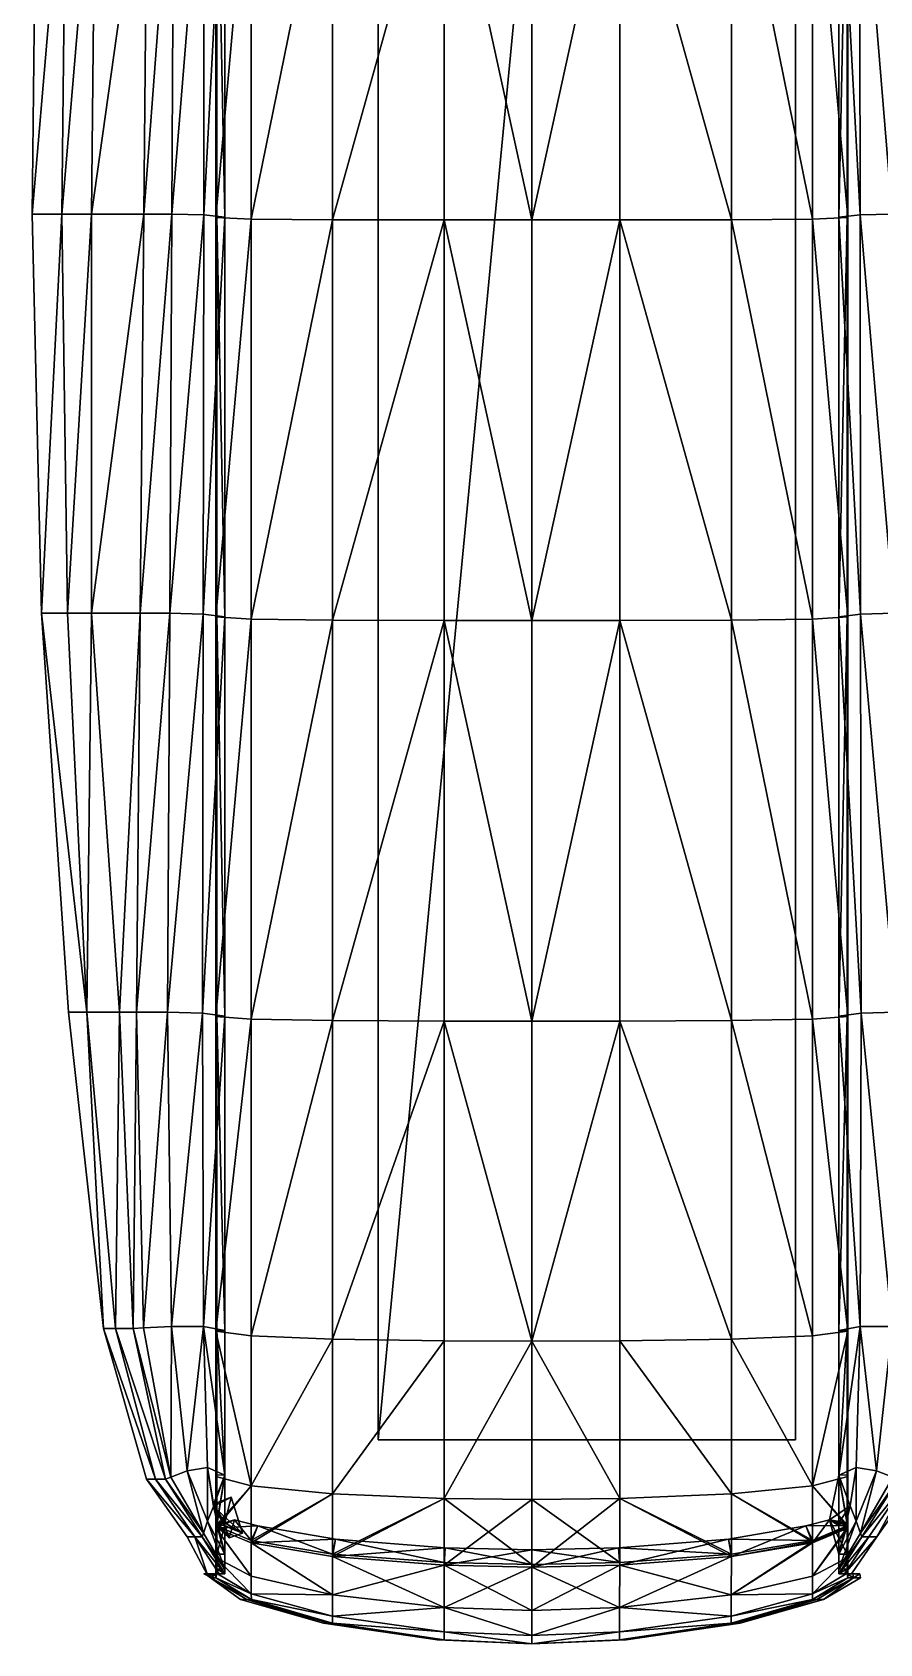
# Model space of a CAD drawing. Header units: centimetres. Extents: x -1193 to 1218, y -860 to 783.
# Drawn here: x -1192.8 to -1023, y -177.9 to 145 of the extents above; entities that cross this region are included whole.
import ezdxf

# ---------------------------------------------------------------- set-up
doc = ezdxf.new("R2010")
doc.units = ezdxf.units.CM
doc.layers.add('fabric', color=7, linetype='Continuous', true_color=0x9ab9e5)
doc.layers.add('wood', color=7, linetype='Continuous', true_color=0x9ab9e5)

msp = doc.modelspace()

# ---------------------------------------------------------------- meshes
at = {"layer": 'fabric', "color": 152, "true_color": 0x0069e4}
mesh = msp.add_polyface(dxfattribs=at)
corners = [(-1148.88, 187.6, 207.59), (-1132.64, 187.58, 210.01), (-1132.64, 267.78, 210), (-1132.64, 107.38, 210.02), (-1110.27, 107.42, 211.46), (-1110.27, 187.69, 211.44), (-1148.88, 107.5, 207.6), (-1164.81, 108.52, 190.54), (-1158.42, 108.37, 198.83), (-1158.32, 188.32, 198.84), (-1164.38, 188.45, 190.58), (-1169.67, 188.45, 160.73), (-1170.4, 108.52, 160.67), (-1155.96, 107.87, 204.73), (-1155.96, 187.9, 204.73), (-1154.17, 187.92, 204.19), (-1154.17, 107.91, 204.19), (-1092.68, 107.43, 211.78), (-1092.68, 187.72, 211.76), (-1180.92, 108.52, 90.56), (-1180.07, 188.45, 90.63), (-1180.89, 28.59, 90.48), (-1186.84, 108.52, 0.32), (-1185.73, 28.59, 0.25), (-1186, 188.45, 0.39), (-1191.92, 188.45, -78.8), (-1192.76, 108.52, -78.8), (-1190.89, 28.59, -78.8), (-1155.82, 187.94, 204.19), (-1155.82, 107.93, 204.19), (-1132.64, 267.78, -419.48), (-1132.64, 187.58, -419.49), (-1148.88, 187.6, -417.08), (-1132.64, 107.38, -419.5), (-1110.27, 187.69, -420.92), (-1110.27, 107.42, -420.94), (-1148.88, 107.5, -417.08), (-1164.81, 108.52, -400.02), (-1164.38, 188.45, -400.06), (-1158.32, 188.32, -408.32), (-1158.42, 108.37, -408.31), (-1171.13, 28.59, -370.08), (-1170.4, 108.52, -370.15), (-1169.67, 188.45, -370.22), (-1155.96, 107.87, -414.21), (-1155.96, 187.9, -414.21), (-1154.17, 187.93, -413.67), (-1154.17, 107.91, -413.67), (-1092.68, 187.72, -421.24), (-1092.68, 107.43, -421.26), (-1180.92, 108.52, -300.04), (-1180.07, 188.45, -300.11), (-1180.89, 28.59, -299.96), (-1185.73, 28.59, -209.74), (-1186.84, 108.52, -209.81), (-1186, 188.45, -209.87), (-1155.82, 187.94, -413.67), (-1155.82, 107.93, -413.67)]
mesh.append_faces([[corners[k] for k in face] for face in [(0, 1, 2), (3, 4, 5), (5, 1, 3), (1, 0, 6), (6, 3, 1), (7, 8, 9), (9, 10, 7), (10, 11, 12), (12, 7, 10), (13, 6, 0), (0, 14, 13), (15, 9, 8), (8, 16, 15), (5, 4, 17), (17, 18, 5), (19, 12, 11), (11, 20, 19), (12, 19, 21), (19, 22, 23), (20, 24, 22), (22, 19, 20), (24, 25, 26), (26, 22, 24), (22, 26, 27), (28, 15, 16), (16, 29, 28), (28, 29, 13), (13, 14, 28), (30, 31, 32), (33, 31, 34), (34, 35, 33), (31, 33, 36), (36, 32, 31), (37, 38, 39), (39, 40, 37), (41, 42, 37), (38, 37, 42), (42, 43, 38), (44, 45, 32), (32, 36, 44), (46, 47, 40), (40, 39, 46), (34, 48, 49), (49, 35, 34), (50, 51, 43), (43, 42, 50), (52, 50, 42), (53, 54, 50), (51, 50, 54), (54, 55, 51), (55, 54, 26), (26, 25, 55), (27, 26, 54), (56, 57, 47), (47, 46, 56), (56, 45, 44), (44, 57, 56)]], dxfattribs={"vtx2": -1, "color": 152})
mesh = msp.add_polyface(dxfattribs=at)
corners = [(-1052.72, 267.78, 210), (-1052.72, 187.58, 210.01), (-1036.48, 187.6, 207.59), (-1052.72, 107.38, 210.02), (-1075.09, 187.69, 211.44), (-1075.09, 107.42, 211.46), (-1036.48, 107.5, 207.6), (-1020.55, 108.52, 190.54), (-1020.97, 188.45, 190.58), (-1027.04, 188.32, 198.84), (-1026.94, 108.37, 198.83), (-1014.96, 108.52, 160.67), (-1015.69, 188.45, 160.73), (-1029.4, 107.87, 204.73), (-1029.4, 187.9, 204.73), (-1031.19, 187.92, 204.19), (-1031.19, 107.91, 204.19), (-1092.68, 187.72, 211.76), (-1092.68, 107.43, 211.78), (-1004.44, 108.52, 90.56), (-1005.29, 188.45, 90.63), (-1004.47, 28.59, 90.48), (-999.63, 28.59, 0.25), (-998.52, 108.52, 0.32), (-999.36, 188.45, 0.39), (-992.6, 108.52, -78.8), (-993.44, 188.45, -78.8), (-994.47, 28.59, -78.8), (-1029.53, 187.94, 204.19), (-1029.53, 107.93, 204.19), (-1036.48, 187.6, -417.08), (-1052.72, 187.58, -419.49), (-1052.72, 267.78, -419.48), (-1052.72, 107.38, -419.5), (-1075.09, 107.42, -420.94), (-1075.09, 187.69, -420.92), (-1036.48, 107.5, -417.08), (-1020.55, 108.52, -400.02), (-1026.94, 108.37, -408.31), (-1027.04, 188.32, -408.32), (-1020.97, 188.45, -400.06), (-1014.96, 108.52, -370.15), (-1014.23, 28.59, -370.08), (-1015.69, 188.45, -370.22), (-1029.4, 107.87, -414.21), (-1029.4, 187.9, -414.21), (-1031.19, 187.93, -413.67), (-1031.19, 107.91, -413.67), (-1092.68, 107.43, -421.26), (-1092.68, 187.72, -421.24), (-1004.44, 108.52, -300.04), (-1005.29, 188.45, -300.11), (-1004.47, 28.59, -299.96), (-998.52, 108.52, -209.81), (-999.63, 28.59, -209.74), (-999.36, 188.45, -209.87), (-1029.53, 187.94, -413.67), (-1029.53, 107.93, -413.67)]
mesh.append_faces([[corners[k] for k in face] for face in [(0, 1, 2), (3, 1, 4), (4, 5, 3), (1, 3, 6), (6, 2, 1), (7, 8, 9), (9, 10, 7), (8, 7, 11), (11, 12, 8), (13, 14, 2), (2, 6, 13), (15, 16, 10), (10, 9, 15), (4, 17, 18), (18, 5, 4), (19, 20, 12), (12, 11, 19), (21, 19, 11), (22, 23, 19), (20, 19, 23), (23, 24, 20), (24, 23, 25), (25, 26, 24), (27, 25, 23), (28, 29, 16), (16, 15, 28), (28, 14, 13), (13, 29, 28), (30, 31, 32), (33, 34, 35), (35, 31, 33), (31, 30, 36), (36, 33, 31), (37, 38, 39), (39, 40, 37), (37, 41, 42), (40, 43, 41), (41, 37, 40), (44, 36, 30), (30, 45, 44), (46, 39, 38), (38, 47, 46), (35, 34, 48), (48, 49, 35), (50, 41, 43), (43, 51, 50), (41, 50, 52), (50, 53, 54), (51, 55, 53), (53, 50, 51), (55, 26, 25), (25, 53, 55), (53, 25, 27), (56, 46, 47), (47, 57, 56), (56, 57, 44), (44, 45, 56)]], dxfattribs={"vtx2": -1, "color": 152})
mesh = msp.add_polyface(dxfattribs=at)
corners = [(-1132.64, 27.18, 210.03), (-1110.27, 27.14, 211.48), (-1110.27, 107.42, 211.46), (-1132.64, 107.38, 210.02), (-1148.88, 107.5, 207.6), (-1148.88, 27.39, 207.6), (-1158.53, 28.41, 198.82), (-1165.23, 28.59, 190.5), (-1165.65, -51.34, 190.46), (-1171.13, 28.59, 160.6), (-1171.87, -51.34, 160.53), (-1158.42, 108.37, 198.83), (-1164.81, 108.52, 190.54), (-1170.4, 108.52, 160.67), (-1154.17, 27.89, 204.19), (-1158.63, -51.54, 198.81), (-1155.96, 27.84, 204.73), (-1155.96, 107.87, 204.73), (-1154.17, 107.91, 204.19), (-1092.68, 27.14, 211.8), (-1092.68, 107.43, 211.78), (-1180.89, 28.59, 90.48), (-1175.28, -51.34, 90.41), (-1185.73, 28.59, 0.25), (-1181.81, -51.34, 0.19), (-1180.92, 108.52, 90.56), (-1190.89, 28.59, -78.8), (-1186.84, 108.52, 0.32), (-1155.82, 107.93, 204.19), (-1155.82, 27.91, 204.19), (-1154.17, -52.13, 204.19), (-1155.96, -52.19, 204.73), (-1132.64, 27.18, -419.51), (-1132.64, 107.38, -419.5), (-1110.27, 107.42, -420.94), (-1110.27, 27.14, -420.96), (-1148.88, 27.39, -417.08), (-1148.88, 107.5, -417.08), (-1165.65, -51.34, -399.94), (-1165.23, 28.59, -399.98), (-1158.53, 28.41, -408.3), (-1171.87, -51.34, -370.01), (-1171.13, 28.59, -370.08), (-1164.81, 108.52, -400.02), (-1158.42, 108.37, -408.31), (-1158.63, -51.54, -408.29), (-1154.17, 27.89, -413.67), (-1155.96, 27.84, -414.21), (-1155.96, 107.87, -414.21), (-1154.17, 107.91, -413.67), (-1092.68, 107.43, -421.26), (-1092.68, 27.14, -421.28), (-1175.28, -51.34, -299.89), (-1180.89, 28.59, -299.96), (-1181.81, -51.34, -209.67), (-1185.73, 28.59, -209.74), (-1170.4, 108.52, -370.15), (-1180.92, 108.52, -300.04), (-1186.84, 108.52, -209.81), (-1155.82, 107.93, -413.67), (-1155.82, 27.91, -413.67), (-1154.17, -52.13, -413.67), (-1155.96, -52.19, -414.21)]
mesh.append_faces([[corners[k] for k in face] for face in [(0, 1, 2), (2, 3, 0), (3, 4, 5), (5, 0, 3), (6, 7, 8), (7, 9, 10), (7, 6, 11), (11, 12, 7), (12, 13, 9), (9, 7, 12), (14, 6, 15), (16, 5, 4), (4, 17, 16), (18, 11, 6), (6, 14, 18), (2, 1, 19), (19, 20, 2), (9, 21, 22), (21, 23, 24), (21, 9, 13), (23, 21, 25), (24, 23, 26), (26, 23, 27), (28, 18, 14), (14, 29, 28), (29, 14, 30), (28, 29, 16), (16, 17, 28), (31, 16, 29), (32, 33, 34), (34, 35, 32), (33, 32, 36), (36, 37, 33), (38, 39, 40), (41, 42, 39), (39, 43, 44), (44, 40, 39), (43, 39, 42), (45, 40, 46), (47, 48, 37), (37, 36, 47), (49, 46, 40), (40, 44, 49), (34, 50, 51), (51, 35, 34), (52, 53, 42), (54, 55, 53), (56, 42, 53), (57, 53, 55), (26, 55, 54), (58, 55, 26), (59, 60, 46), (46, 49, 59), (61, 46, 60), (59, 48, 47), (47, 60, 59), (60, 47, 62)]], dxfattribs={"vtx2": -1, "color": 152})
mesh = msp.add_polyface(dxfattribs=at)
corners = [(-1052.72, 27.18, 210.03), (-1052.72, 107.38, 210.02), (-1075.09, 107.42, 211.46), (-1075.09, 27.14, 211.48), (-1036.48, 27.39, 207.6), (-1036.48, 107.5, 207.6), (-1019.71, -51.34, 190.46), (-1020.13, 28.59, 190.5), (-1026.83, 28.41, 198.82), (-1013.49, -51.34, 160.53), (-1014.23, 28.59, 160.6), (-1020.55, 108.52, 190.54), (-1026.94, 108.37, 198.83), (-1014.96, 108.52, 160.67), (-1026.73, -51.54, 198.81), (-1031.19, 27.89, 204.19), (-1029.4, 27.84, 204.73), (-1029.4, 107.87, 204.73), (-1031.19, 107.91, 204.19), (-1092.68, 107.43, 211.78), (-1092.68, 27.14, 211.8), (-1010.08, -51.34, 90.41), (-1004.47, 28.59, 90.48), (-1003.55, -51.34, 0.19), (-999.63, 28.59, 0.25), (-1004.44, 108.52, 90.56), (-999.84, -51.34, -78.8), (-994.47, 28.59, -78.8), (-998.52, 108.52, 0.32), (-1029.53, 107.93, 204.19), (-1029.53, 27.91, 204.19), (-1031.19, -52.13, 204.19), (-1029.4, -52.19, 204.73), (-1052.72, 27.18, -419.51), (-1075.09, 27.14, -420.96), (-1075.09, 107.42, -420.94), (-1052.72, 107.38, -419.5), (-1036.48, 107.5, -417.08), (-1036.48, 27.39, -417.08), (-1026.83, 28.41, -408.3), (-1020.13, 28.59, -399.98), (-1019.71, -51.34, -399.94), (-1014.23, 28.59, -370.08), (-1013.49, -51.34, -370.01), (-1026.94, 108.37, -408.31), (-1020.55, 108.52, -400.02), (-1031.19, 27.89, -413.67), (-1026.73, -51.54, -408.29), (-1029.4, 27.84, -414.21), (-1029.4, 107.87, -414.21), (-1031.19, 107.91, -413.67), (-1092.68, 27.14, -421.28), (-1092.68, 107.43, -421.26), (-1004.47, 28.59, -299.96), (-1010.08, -51.34, -299.89), (-999.63, 28.59, -209.74), (-1003.55, -51.34, -209.67), (-1014.96, 108.52, -370.15), (-1004.44, 108.52, -300.04), (-998.52, 108.52, -209.81), (-1029.53, 107.93, -413.67), (-1029.53, 27.91, -413.67), (-1031.19, -52.13, -413.67), (-1029.4, -52.19, -414.21)]
mesh.append_faces([[corners[k] for k in face] for face in [(0, 1, 2), (2, 3, 0), (1, 0, 4), (4, 5, 1), (6, 7, 8), (9, 10, 7), (7, 11, 12), (12, 8, 7), (11, 7, 10), (10, 13, 11), (14, 8, 15), (16, 17, 5), (5, 4, 16), (18, 15, 8), (8, 12, 18), (2, 19, 20), (20, 3, 2), (21, 22, 10), (23, 24, 22), (13, 10, 22), (25, 22, 24), (26, 27, 24), (28, 24, 27), (29, 30, 15), (15, 18, 29), (31, 15, 30), (29, 17, 16), (16, 30, 29), (30, 16, 32), (33, 34, 35), (35, 36, 33), (36, 37, 38), (38, 33, 36), (39, 40, 41), (40, 42, 43), (40, 39, 44), (44, 45, 40), (42, 40, 45), (46, 39, 47), (48, 38, 37), (37, 49, 48), (50, 44, 39), (39, 46, 50), (35, 34, 51), (51, 52, 35), (42, 53, 54), (53, 55, 56), (53, 42, 57), (55, 53, 58), (55, 27, 26), (27, 55, 59), (60, 50, 46), (46, 61, 60), (61, 46, 62), (60, 61, 48), (48, 49, 60), (63, 48, 61)]], dxfattribs={"vtx2": -1, "color": 152})
mesh = msp.add_polyface(dxfattribs=at)
corners = [(-1132.64, -53.02, 210.04), (-1110.27, -53.13, 211.49), (-1110.27, 27.14, 211.48), (-1132.64, 27.18, 210.03), (-1132.64, -116.83, 209.21), (-1148.88, -52.72, 207.6), (-1148.88, -116.15, 206.81), (-1148.88, 27.39, 207.6), (-1165.65, -51.34, 190.46), (-1158.63, -51.54, 198.81), (-1158.53, 28.41, 198.82), (-1164.87, -114.27, 190.12), (-1171.87, -51.34, 160.53), (-1170.51, -114.59, 160.4), (-1165.23, 28.59, 190.5), (-1155.96, -52.19, 204.73), (-1155.96, 27.84, 204.73), (-1155.96, -115.25, 203.99), (-1154.17, -52.13, 204.19), (-1158.44, -114.27, 198.23), (-1154.17, 27.89, 204.19), (-1092.68, -117.26, 211), (-1092.68, -53.16, 211.82), (-1092.68, 27.14, 211.8), (-1175.28, -51.34, 90.41), (-1171.13, 28.59, 160.6), (-1172.52, -114.69, 90.35), (-1181.81, -51.34, 0.19), (-1176.08, -114.69, 0.13), (-1180.89, 28.59, 90.48), (-1190.89, 28.59, -78.8), (-1185.52, -51.34, -78.8), (-1178.52, -114.69, -78.8), (-1155.82, -52.11, 204.19), (-1155.82, 27.91, 204.19), (-1154.17, -115.11, 203.47), (-1132.64, -53.02, -419.52), (-1132.64, 27.18, -419.51), (-1110.27, 27.14, -420.96), (-1110.27, -53.13, -420.98), (-1132.64, -116.83, -418.7), (-1148.88, -116.15, -416.29), (-1148.88, -52.72, -417.08), (-1148.88, 27.39, -417.08), (-1158.53, 28.41, -408.3), (-1158.63, -51.54, -408.29), (-1165.65, -51.34, -399.94), (-1164.87, -114.27, -399.6), (-1158.44, -114.27, -407.71), (-1170.51, -114.59, -369.88), (-1171.87, -51.34, -370.01), (-1165.23, 28.59, -399.98), (-1155.96, -52.19, -414.21), (-1155.96, 27.84, -414.21), (-1155.96, -115.25, -413.48), (-1154.17, -52.13, -413.67), (-1154.17, 27.89, -413.67), (-1092.68, -53.16, -421.3), (-1092.68, -117.26, -420.48), (-1092.68, 27.14, -421.28), (-1171.13, 28.59, -370.08), (-1175.28, -51.34, -299.89), (-1172.52, -114.69, -299.83), (-1176.08, -114.69, -209.61), (-1181.81, -51.34, -209.67), (-1180.89, 28.59, -299.96), (-1155.82, 27.91, -413.67), (-1155.82, -52.11, -413.67), (-1154.17, -115.11, -412.95)]
mesh.append_faces([[corners[k] for k in face] for face in [(0, 1, 2), (2, 3, 0), (1, 0, 4), (0, 5, 6), (3, 7, 5), (5, 0, 3), (8, 9, 10), (9, 8, 11), (8, 12, 13), (12, 8, 14), (15, 5, 7), (7, 16, 15), (5, 15, 17), (18, 9, 19), (9, 18, 20), (21, 22, 1), (2, 1, 22), (22, 23, 2), (24, 12, 25), (12, 24, 26), (24, 27, 28), (27, 24, 29), (30, 31, 27), (27, 31, 32), (18, 33, 34), (33, 18, 35), (17, 15, 33), (34, 33, 15), (36, 37, 38), (38, 39, 36), (40, 36, 39), (41, 42, 36), (37, 36, 42), (42, 43, 37), (44, 45, 46), (47, 46, 45), (45, 48, 47), (49, 50, 46), (51, 46, 50), (52, 53, 43), (43, 42, 52), (54, 52, 42), (48, 45, 55), (56, 55, 45), (39, 57, 58), (38, 59, 57), (57, 39, 38), (60, 50, 61), (62, 61, 50), (63, 64, 61), (65, 61, 64), (64, 31, 30), (32, 31, 64), (66, 67, 55), (68, 55, 67), (67, 52, 54), (52, 67, 66)]], dxfattribs={"vtx2": -1, "color": 152})
mesh = msp.add_polyface(dxfattribs=at)
corners = [(-1052.72, -53.02, 210.04), (-1052.72, 27.18, 210.03), (-1075.09, 27.14, 211.48), (-1075.09, -53.13, 211.49), (-1052.72, -116.83, 209.21), (-1036.48, -116.15, 206.81), (-1036.48, -52.72, 207.6), (-1036.48, 27.39, 207.6), (-1026.83, 28.41, 198.82), (-1026.73, -51.54, 198.81), (-1019.71, -51.34, 190.46), (-1020.49, -114.27, 190.12), (-1014.85, -114.59, 160.4), (-1013.49, -51.34, 160.53), (-1020.13, 28.59, 190.5), (-1029.4, -52.19, 204.73), (-1029.4, 27.84, 204.73), (-1029.4, -115.25, 203.99), (-1026.92, -114.27, 198.23), (-1031.19, -52.13, 204.19), (-1031.19, 27.89, 204.19), (-1092.68, -53.16, 211.82), (-1092.68, -117.26, 211), (-1092.68, 27.14, 211.8), (-1014.23, 28.59, 160.6), (-1010.08, -51.34, 90.41), (-1012.84, -114.69, 90.35), (-1009.28, -114.69, 0.13), (-1003.55, -51.34, 0.19), (-1004.47, 28.59, 90.48), (-999.63, 28.59, 0.25), (-999.84, -51.34, -78.8), (-1006.84, -114.69, -78.8), (-1029.53, 27.91, 204.19), (-1029.53, -52.11, 204.19), (-1031.19, -115.11, 203.47), (-1052.72, -53.02, -419.52), (-1075.09, -53.13, -420.98), (-1075.09, 27.14, -420.96), (-1052.72, 27.18, -419.51), (-1052.72, -116.83, -418.7), (-1036.48, -52.72, -417.08), (-1036.48, -116.15, -416.29), (-1036.48, 27.39, -417.08), (-1019.71, -51.34, -399.94), (-1026.73, -51.54, -408.29), (-1026.83, 28.41, -408.3), (-1020.49, -114.27, -399.6), (-1026.92, -114.27, -407.71), (-1013.49, -51.34, -370.01), (-1014.85, -114.59, -369.88), (-1020.13, 28.59, -399.98), (-1029.4, -52.19, -414.21), (-1029.4, 27.84, -414.21), (-1029.4, -115.25, -413.48), (-1031.19, -52.13, -413.67), (-1031.19, 27.89, -413.67), (-1092.68, -117.26, -420.48), (-1092.68, -53.16, -421.3), (-1092.68, 27.14, -421.28), (-1010.08, -51.34, -299.89), (-1014.23, 28.59, -370.08), (-1012.84, -114.69, -299.83), (-1003.55, -51.34, -209.67), (-1009.28, -114.69, -209.61), (-1004.47, 28.59, -299.96), (-999.63, 28.59, -209.74), (-1029.53, -52.11, -413.67), (-1029.53, 27.91, -413.67), (-1031.19, -115.11, -412.95)]
mesh.append_faces([[corners[k] for k in face] for face in [(0, 1, 2), (2, 3, 0), (4, 0, 3), (5, 6, 0), (1, 0, 6), (6, 7, 1), (8, 9, 10), (11, 10, 9), (12, 13, 10), (14, 10, 13), (15, 16, 7), (7, 6, 15), (17, 15, 6), (18, 9, 19), (20, 19, 9), (3, 21, 22), (2, 23, 21), (21, 3, 2), (24, 13, 25), (26, 25, 13), (27, 28, 25), (29, 25, 28), (30, 28, 31), (32, 31, 28), (33, 34, 19), (35, 19, 34), (34, 15, 17), (15, 34, 33), (36, 37, 38), (38, 39, 36), (37, 36, 40), (36, 41, 42), (39, 43, 41), (41, 36, 39), (44, 45, 46), (47, 48, 45), (45, 44, 47), (44, 49, 50), (49, 44, 51), (52, 41, 43), (43, 53, 52), (41, 52, 54), (55, 45, 48), (45, 55, 56), (57, 58, 37), (38, 37, 58), (58, 59, 38), (60, 49, 61), (49, 60, 62), (60, 63, 64), (63, 60, 65), (31, 63, 66), (63, 31, 32), (55, 67, 68), (67, 55, 69), (54, 52, 67), (68, 67, 52)]], dxfattribs={"vtx2": -1, "color": 152})
mesh = msp.add_polyface(dxfattribs=at)
corners = [(-1132.64, -116.83, 209.21), (-1148.88, -116.15, 206.81), (-1148.88, -146.25, 204.41), (-1110.27, -117.18, 210.67), (-1132.64, -147.83, 206.73), (-1154.17, -144.05, 201.31), (-1154.17, -115.11, 203.47), (-1158.44, -114.27, 198.23), (-1157.65, -142.55, 196.53), (-1155.96, -115.25, 203.99), (-1161.71, -143.19, 189.18), (-1164.87, -114.27, 190.12), (-1170.51, -114.59, 160.4), (-1164.98, -144.46, 160.14), (-1092.68, -117.26, 211), (-1110.27, -148.77, 208.17), (-1166.07, -144.89, 90.32), (-1172.52, -114.69, 90.35), (-1176.08, -114.69, 0.13), (-1110.27, -53.13, 211.49), (-1132.64, -53.02, 210.04), (-1158.63, -51.54, 198.81), (-1165.65, -51.34, 190.46), (-1148.88, -52.72, 207.6), (-1154.17, -52.13, 204.19), (-1171.87, -51.34, 160.53), (-1175.28, -51.34, 90.41), (-1178.52, -114.69, -78.8), (-1181.81, -51.34, 0.19), (-1155.82, -115.1, 203.47), (-1155.82, -52.11, 204.19), (-1155.82, -144.03, 201.31), (-1155.97, -144.36, 201.8), (-1168.08, -144.89, 0.1), (-1148.88, -146.25, -413.89), (-1148.88, -116.15, -416.29), (-1132.64, -116.83, -418.7), (-1132.64, -147.83, -416.21), (-1110.27, -117.18, -420.15), (-1154.17, -144.05, -410.79), (-1157.65, -142.55, -406.01), (-1158.44, -114.27, -407.71), (-1154.17, -115.11, -412.95), (-1155.96, -115.25, -413.48), (-1161.71, -143.19, -398.66), (-1164.87, -114.27, -399.6), (-1164.98, -144.46, -369.63), (-1170.51, -114.59, -369.88), (-1110.27, -148.77, -417.65), (-1092.68, -117.26, -420.48), (-1176.08, -114.69, -209.61), (-1172.52, -114.69, -299.83), (-1166.07, -144.89, -299.8), (-1110.27, -53.13, -420.98), (-1132.64, -53.02, -419.52), (-1165.65, -51.34, -399.94), (-1148.88, -52.72, -417.08), (-1154.17, -52.13, -413.67), (-1171.87, -51.34, -370.01), (-1175.28, -51.34, -299.89), (-1181.81, -51.34, -209.67), (-1155.82, -52.11, -413.67), (-1155.82, -115.1, -412.95), (-1155.82, -144.03, -410.79), (-1155.97, -144.36, -411.28), (-1168.08, -144.89, -209.59)]
mesh.append_faces([[corners[k] for k in face] for face in [(0, 1, 2), (3, 0, 4), (5, 6, 7), (7, 8, 5), (2, 1, 9), (10, 8, 7), (7, 11, 10), (11, 12, 13), (13, 10, 11), (14, 3, 15), (16, 17, 18), (13, 12, 17), (0, 3, 19), (1, 0, 20), (11, 7, 21), (12, 11, 22), (9, 1, 23), (7, 6, 24), (19, 3, 14), (17, 12, 25), (18, 17, 26), (27, 18, 28), (6, 29, 30), (29, 6, 5), (5, 31, 29), (30, 29, 9), (29, 31, 32), (32, 9, 29), (33, 18, 27), (34, 35, 36), (37, 36, 38), (39, 40, 41), (41, 42, 39), (43, 35, 34), (44, 45, 41), (41, 40, 44), (45, 44, 46), (46, 47, 45), (48, 38, 49), (50, 51, 52), (51, 47, 46), (53, 38, 36), (54, 36, 35), (55, 45, 47), (56, 35, 43), (57, 42, 41), (49, 38, 53), (58, 47, 51), (59, 51, 50), (60, 50, 27), (61, 62, 42), (62, 63, 39), (39, 42, 62), (43, 62, 61), (62, 43, 64), (64, 63, 62), (27, 50, 65)]], dxfattribs={"vtx2": -1, "color": 152})
mesh = msp.add_polyface(dxfattribs=at)
corners = [(-1036.48, -146.25, 204.41), (-1036.48, -116.15, 206.81), (-1052.72, -116.83, 209.21), (-1052.72, -147.83, 206.73), (-1075.09, -117.18, 210.67), (-1031.19, -144.05, 201.31), (-1027.71, -142.55, 196.53), (-1026.92, -114.27, 198.23), (-1031.19, -115.11, 203.47), (-1029.4, -115.25, 203.99), (-1023.65, -143.19, 189.18), (-1020.49, -114.27, 190.12), (-1020.38, -144.46, 160.14), (-1014.85, -114.59, 160.4), (-1075.09, -148.77, 208.17), (-1092.68, -117.26, 211), (-1009.28, -114.69, 0.13), (-1012.84, -114.69, 90.35), (-1019.29, -144.89, 90.32), (-1075.09, -53.13, 211.49), (-1052.72, -53.02, 210.04), (-1026.73, -51.54, 198.81), (-1019.71, -51.34, 190.46), (-1036.48, -52.72, 207.6), (-1031.19, -52.13, 204.19), (-1013.49, -51.34, 160.53), (-1010.08, -51.34, 90.41), (-1003.55, -51.34, 0.19), (-1006.84, -114.69, -78.8), (-1029.53, -52.11, 204.19), (-1029.53, -115.1, 203.47), (-1029.53, -144.03, 201.31), (-1029.39, -144.36, 201.8), (-1017.28, -144.89, 0.1), (-1052.72, -116.83, -418.7), (-1036.48, -116.15, -416.29), (-1036.48, -146.25, -413.89), (-1075.09, -117.18, -420.15), (-1052.72, -147.83, -416.21), (-1031.19, -144.05, -410.79), (-1031.19, -115.11, -412.95), (-1026.92, -114.27, -407.71), (-1027.71, -142.55, -406.01), (-1029.4, -115.25, -413.48), (-1023.65, -143.19, -398.66), (-1020.49, -114.27, -399.6), (-1014.85, -114.59, -369.88), (-1020.38, -144.46, -369.63), (-1092.68, -117.26, -420.48), (-1075.09, -148.77, -417.65), (-1019.29, -144.89, -299.8), (-1012.84, -114.69, -299.83), (-1009.28, -114.69, -209.61), (-1075.09, -53.13, -420.98), (-1052.72, -53.02, -419.52), (-1019.71, -51.34, -399.94), (-1036.48, -52.72, -417.08), (-1031.19, -52.13, -413.67), (-1013.49, -51.34, -370.01), (-1010.08, -51.34, -299.89), (-1003.55, -51.34, -209.67), (-1029.53, -115.1, -412.95), (-1029.53, -52.11, -413.67), (-1029.53, -144.03, -410.79), (-1029.39, -144.36, -411.28), (-1017.28, -144.89, -209.59)]
mesh.append_faces([[corners[k] for k in face] for face in [(0, 1, 2), (3, 2, 4), (5, 6, 7), (7, 8, 5), (9, 1, 0), (10, 11, 7), (7, 6, 10), (11, 10, 12), (12, 13, 11), (14, 4, 15), (16, 17, 18), (17, 13, 12), (19, 4, 2), (20, 2, 1), (21, 7, 11), (22, 11, 13), (23, 1, 9), (24, 8, 7), (15, 4, 19), (25, 13, 17), (26, 17, 16), (27, 16, 28), (29, 30, 8), (30, 31, 5), (5, 8, 30), (9, 30, 29), (30, 9, 32), (32, 31, 30), (28, 16, 33), (34, 35, 36), (37, 34, 38), (39, 40, 41), (41, 42, 39), (36, 35, 43), (44, 42, 41), (41, 45, 44), (45, 46, 47), (47, 44, 45), (48, 37, 49), (50, 51, 52), (47, 46, 51), (34, 37, 53), (35, 34, 54), (46, 45, 55), (43, 35, 56), (41, 40, 57), (53, 37, 48), (51, 46, 58), (52, 51, 59), (28, 52, 60), (40, 61, 62), (61, 40, 39), (39, 63, 61), (62, 61, 43), (61, 63, 64), (64, 43, 61), (65, 52, 28)]], dxfattribs={"vtx2": -1, "color": 152})
mesh = msp.add_polyface(dxfattribs=at)
corners = [(-1157.65, -153.33, 188.71), (-1158.46, -155.67, 160.13), (-1154.17, -162.89, 160.73), (-1156.48, -150.39, 194.04), (-1154.17, -159.92, 189.8), (-1154.17, -154.15, 196.77), (-1154.17, -144.05, 201.31), (-1157.65, -142.55, 196.53), (-1161.71, -143.19, 189.18), (-1164.98, -144.46, 160.14), (-1176.08, -114.69, 0.13), (-1168.08, -144.89, 0.1), (-1166.07, -144.89, 90.32), (-1172.52, -114.69, 90.35), (-1158.74, -156.45, 90.44), (-1160.19, -156.45, 0.19), (-1169.89, -144.89, -78.8), (-1161.75, -156.44, -78.8), (-1155.82, -154.13, 196.77), (-1155.82, -144.03, 201.31), (-1155.98, -154.67, 197.17), (-1155.97, -144.36, 201.8), (-1155.98, -160.57, 190.06), (-1178.52, -114.69, -78.8), (-1154.17, -162.89, -370.21), (-1158.46, -155.67, -369.61), (-1157.65, -153.33, -398.19), (-1154.17, -159.92, -399.28), (-1156.48, -150.39, -403.52), (-1154.17, -154.15, -406.25), (-1156.48, -149.89, -403.88), (-1157.65, -142.55, -406.01), (-1154.17, -144.05, -410.79), (-1154.17, -153.66, -406.61), (-1161.71, -143.19, -398.66), (-1164.98, -144.46, -369.63), (-1166.07, -144.89, -299.8), (-1168.08, -144.89, -209.59), (-1176.08, -114.69, -209.61), (-1172.52, -114.69, -299.83), (-1158.74, -156.45, -299.92), (-1160.19, -156.45, -209.67), (-1155.82, -153.64, -406.61), (-1155.82, -144.03, -410.79), (-1155.82, -154.13, -406.25), (-1155.82, -159.9, -399.28), (-1155.97, -144.36, -411.28), (-1155.98, -154.18, -407.01), (-1155.98, -154.67, -406.66), (-1155.98, -160.57, -399.55), (-1150.63, -155.69, -407.73), (-1152.91, -148.48, -402.5), (-1153.3, -156.67, -408.45), (-1152.28, -153.03, -405.8)]
mesh.append_faces([[corners[k] for k in face] for face in [(30, 51, 28)]], dxfattribs={"color": 152})
mesh.append_faces([[corners[k] for k in face] for face in [(31, 26, 34)]], dxfattribs={"vtx0": -1, "color": 152})
mesh.append_faces([[corners[k] for k in face] for face in [(31, 28, 26)]], dxfattribs={"vtx0": -1, "vtx2": -1, "color": 152})
mesh.append_faces([[corners[k] for k in face] for face in [(0, 1, 2), (3, 0, 4), (4, 5, 3), (6, 7, 3), (3, 5, 6), (7, 8, 0), (0, 3, 7), (8, 9, 1), (1, 0, 8), (10, 11, 12), (13, 12, 9), (12, 14, 1), (1, 9, 12), (11, 15, 14), (14, 12, 11), (15, 11, 16), (16, 17, 15), (6, 5, 18), (18, 19, 6), (18, 5, 4), (18, 20, 21), (21, 19, 18), (22, 20, 18), (23, 16, 11), (24, 25, 26), (27, 26, 28), (28, 29, 27), (30, 31, 32), (32, 33, 30), (31, 30, 28), (34, 26, 25), (25, 35, 34), (36, 37, 38), (35, 36, 39), (36, 35, 25), (25, 40, 36), (37, 36, 40), (40, 41, 37), (41, 17, 16), (16, 37, 41), (42, 33, 32), (32, 43, 42), (29, 44, 45), (46, 47, 42), (42, 43, 46), (44, 48, 49), (37, 16, 23), (50, 29, 28), (51, 30, 33), (52, 44, 29), (52, 42, 47), (47, 53, 52), (53, 48, 44), (44, 52, 53)]], dxfattribs={"vtx2": -1, "color": 152})
mesh = msp.add_polyface(dxfattribs=at)
corners = [(-1132.62, -168.08, 193.04), (-1148.88, -164.34, 191.54), (-1148.88, -167.84, 161.65), (-1132.61, -172.32, 162.59), (-1132.64, -160.39, 201.43), (-1148.88, -157.67, 199.38), (-1132.64, -147.83, 206.73), (-1148.88, -146.25, 204.41), (-1132.64, -116.83, 209.21), (-1155.98, -160.57, 190.06), (-1155.98, -163.63, 160.87), (-1155.98, -154.67, 197.17), (-1155.97, -144.36, 201.8), (-1155.96, -115.25, 203.99), (-1132.61, -173.73, 91.99), (-1148.87, -169.01, 91.36), (-1149.78, -169.01, 0.87), (-1133.26, -173.72, 1.3), (-1155.99, -164.64, 90.9), (-1157.09, -164.64, 0.53), (-1157.59, -164.26, -78.8), (-1151.07, -169.01, -78.8), (-1134.4, -173.72, -78.8), (-1132.62, -168.08, -402.52), (-1132.61, -172.32, -372.08), (-1148.88, -167.84, -371.13), (-1148.88, -164.34, -401.02), (-1148.88, -157.67, -408.86), (-1132.64, -160.39, -410.92), (-1148.88, -157.18, -409.21), (-1148.88, -146.25, -413.89), (-1132.64, -147.83, -416.21), (-1132.64, -159.89, -411.25), (-1132.64, -116.83, -418.7), (-1155.98, -160.57, -399.55), (-1155.98, -154.67, -406.66), (-1155.98, -154.18, -407.01), (-1155.97, -144.36, -411.28), (-1155.96, -115.25, -413.48), (-1132.61, -173.73, -301.47), (-1133.26, -173.72, -210.78), (-1149.78, -169.01, -210.35), (-1148.87, -169.01, -300.84), (-1155.99, -164.64, -300.38), (-1157.09, -164.64, -210.02), (-1132.03, -156.9, -408.55), (-1147.55, -154.26, -406.67), (-1156.48, -150.39, -403.52), (-1152.91, -148.48, -402.5), (-1150.63, -155.69, -407.73), (-1152.28, -153.03, -405.8), (-1154.17, -153.66, -406.61), (-1155.82, -153.64, -406.61), (-1153.3, -156.67, -408.45), (-1154.17, -154.15, -406.25)]
mesh.append_faces([[corners[k] for k in face] for face in [(0, 1, 2), (2, 3, 0), (0, 4, 5), (5, 1, 0), (6, 7, 5), (5, 4, 6), (7, 6, 8), (9, 10, 2), (2, 1, 9), (11, 9, 1), (1, 5, 11), (7, 12, 11), (11, 5, 7), (13, 12, 7), (14, 15, 16), (16, 17, 14), (3, 2, 15), (15, 14, 3), (18, 15, 2), (19, 16, 15), (20, 21, 16), (22, 17, 16), (16, 21, 22), (23, 24, 25), (25, 26, 23), (27, 28, 23), (23, 26, 27), (29, 30, 31), (31, 32, 29), (33, 31, 30), (34, 26, 25), (26, 34, 35), (35, 27, 26), (36, 37, 30), (30, 29, 36), (30, 37, 38), (39, 40, 41), (41, 42, 39), (24, 39, 42), (42, 25, 24), (25, 42, 43), (42, 41, 44), (41, 21, 20), (22, 21, 41), (41, 40, 22), (45, 28, 27), (27, 46, 45), (46, 29, 32), (47, 48, 49), (46, 27, 35), (35, 50, 46), (50, 36, 29), (29, 46, 50), (51, 49, 48), (49, 51, 52), (52, 53, 49), (54, 49, 53)]], dxfattribs={"vtx2": -1, "color": 152})
mesh = msp.add_polyface(dxfattribs=at)
corners = [(-1052.74, -168.08, 193.04), (-1052.75, -172.32, 162.59), (-1036.48, -167.84, 161.65), (-1036.48, -164.34, 191.54), (-1036.48, -157.42, 199.55), (-1052.72, -160.39, 201.43), (-1036.48, -146.25, 204.41), (-1052.72, -147.83, 206.73), (-1052.72, -116.83, 209.21), (-1075.09, -148.77, 208.17), (-1029.38, -160.57, 190.06), (-1029.38, -154.42, 197.35), (-1029.39, -144.36, 201.8), (-1029.4, -115.25, 203.99), (-1052.75, -173.73, 91.99), (-1052.1, -173.72, 1.3), (-1035.58, -169.01, 0.87), (-1036.49, -169.01, 91.36), (-1075.13, -177.1, 92.49), (-1050.96, -173.72, -78.8), (-1074.73, -177.1, 1.64), (-1029.37, -164.64, 90.9), (-1028.27, -164.64, 0.53), (-1034.29, -169.01, -78.8), (-1052.74, -168.08, -402.52), (-1036.48, -164.34, -401.02), (-1036.48, -167.84, -371.13), (-1052.75, -172.32, -372.08), (-1052.72, -160.39, -410.92), (-1036.48, -157.67, -408.86), (-1075.09, -162.12, -412.25), (-1052.72, -147.83, -416.21), (-1036.48, -146.25, -413.89), (-1036.48, -157.18, -409.21), (-1052.72, -159.89, -411.25), (-1052.72, -116.83, -418.7), (-1075.09, -148.77, -417.65), (-1029.38, -160.57, -399.55), (-1031.19, -159.92, -399.28), (-1031.19, -154.14, -406.26), (-1033.08, -153.03, -405.8), (-1029.38, -154.67, -406.66), (-1029.39, -144.36, -411.28), (-1029.38, -154.18, -407.01), (-1029.4, -115.25, -413.48), (-1052.75, -173.73, -301.47), (-1036.49, -169.01, -300.84), (-1035.58, -169.01, -210.35), (-1052.1, -173.72, -210.78), (-1075.13, -177.1, -301.97), (-1074.73, -177.1, -211.12), (-1029.37, -164.64, -300.38), (-1028.27, -164.64, -210.02), (-1037.81, -154.26, -406.67), (-1053.32, -156.9, -408.55)]
mesh.append_faces([[corners[k] for k in face] for face in [(0, 1, 2), (2, 3, 0), (4, 5, 0), (0, 3, 4), (4, 6, 7), (7, 5, 4), (8, 7, 6), (5, 7, 9), (10, 3, 2), (11, 4, 3), (6, 4, 11), (6, 12, 13), (14, 15, 16), (16, 17, 14), (1, 14, 17), (17, 2, 1), (15, 14, 18), (19, 15, 20), (2, 17, 21), (17, 16, 22), (22, 16, 23), (23, 16, 15), (15, 19, 23), (24, 25, 26), (26, 27, 24), (24, 28, 29), (29, 25, 24), (30, 28, 24), (31, 32, 33), (33, 34, 31), (32, 31, 35), (36, 31, 34), (26, 25, 37), (38, 39, 40), (25, 29, 41), (32, 42, 43), (43, 33, 32), (44, 42, 32), (45, 46, 47), (47, 48, 45), (27, 26, 46), (46, 45, 27), (49, 45, 48), (50, 48, 19), (51, 46, 26), (52, 47, 46), (23, 47, 52), (23, 19, 48), (48, 47, 23), (53, 29, 28), (28, 54, 53), (54, 34, 33), (33, 53, 54), (40, 41, 29), (29, 53, 40), (53, 33, 43), (43, 40, 53)]], dxfattribs={"vtx2": -1, "color": 152})
mesh = msp.add_polyface(dxfattribs=at)
corners = [(-1031.19, -162.89, 160.73), (-1026.89, -155.67, 160.13), (-1027.71, -153.33, 188.71), (-1028.94, -150.25, 194.29), (-1033.08, -153.03, 196.32), (-1031.19, -159.92, 189.8), (-1029.38, -154.42, 197.35), (-1029.39, -144.36, 201.8), (-1036.48, -146.25, 204.41), (-1027.71, -142.55, 196.53), (-1031.19, -144.05, 201.31), (-1023.65, -143.19, 189.18), (-1020.38, -144.46, 160.14), (-1019.29, -144.89, 90.32), (-1017.28, -144.89, 0.1), (-1009.28, -114.69, 0.13), (-1012.84, -114.69, 90.35), (-1026.62, -156.45, 90.44), (-1025.17, -156.45, 0.19), (-1023.61, -156.44, -78.8), (-1015.47, -144.89, -78.8), (-1029.53, -153.89, 196.95), (-1029.53, -144.03, 201.31), (-1029.53, -159.9, 189.8), (-1029.38, -160.57, 190.06), (-1006.84, -114.69, -78.8), (-1027.71, -153.33, -398.19), (-1026.89, -155.67, -369.61), (-1031.19, -162.89, -370.21), (-1028.94, -150.25, -403.78), (-1031.19, -159.92, -399.28), (-1033.08, -153.03, -405.8), (-1031.19, -144.05, -410.79), (-1027.71, -142.55, -406.01), (-1031.19, -153.66, -406.6), (-1023.65, -143.19, -398.66), (-1020.38, -144.46, -369.63), (-1009.28, -114.69, -209.61), (-1017.28, -144.89, -209.59), (-1019.29, -144.89, -299.8), (-1012.84, -114.69, -299.83), (-1026.62, -156.45, -299.92), (-1025.17, -156.45, -209.67), (-1029.53, -153.64, -406.61), (-1029.53, -144.03, -410.79), (-1029.53, -159.9, -399.28), (-1029.53, -154.13, -406.25), (-1031.19, -154.14, -406.26), (-1029.38, -154.18, -407.01), (-1029.39, -144.36, -411.28), (-1029.38, -160.57, -399.55), (-1029.38, -154.67, -406.66)]
mesh.append_faces([[corners[k] for k in face] for face in [(34, 31, 43), (46, 31, 47), (43, 31, 48), (51, 31, 46)]], dxfattribs={"color": 152})
mesh.append_faces([[corners[k] for k in face] for face in [(34, 29, 31)]], dxfattribs={"vtx0": -1, "color": 152})
mesh.append_faces([[corners[k] for k in face] for face in [(29, 30, 31)]], dxfattribs={"vtx0": -1, "vtx1": -1, "color": 152})
mesh.append_faces([[corners[k] for k in face] for face in [(34, 32, 29)]], dxfattribs={"vtx1": -1, "vtx2": -1, "color": 152})
mesh.append_faces([[corners[k] for k in face] for face in [(0, 1, 2), (3, 4, 5), (5, 2, 3), (6, 7, 8), (3, 9, 10), (10, 4, 3), (2, 11, 9), (9, 3, 2), (11, 2, 1), (1, 12, 11), (13, 14, 15), (12, 13, 16), (13, 12, 1), (1, 17, 13), (14, 13, 17), (17, 18, 14), (19, 20, 14), (14, 18, 19), (21, 4, 10), (10, 22, 21), (23, 5, 4), (4, 21, 23), (7, 6, 21), (21, 22, 7), (24, 23, 21), (21, 6, 24), (14, 20, 25), (26, 27, 28), (29, 26, 30), (32, 33, 29), (26, 29, 33), (33, 35, 26), (35, 36, 27), (27, 26, 35), (37, 38, 39), (40, 39, 36), (39, 41, 27), (27, 36, 39), (38, 42, 41), (41, 39, 38), (38, 20, 19), (19, 42, 38), (32, 34, 43), (43, 44, 32), (30, 45, 46), (46, 47, 30), (43, 48, 49), (49, 44, 43), (50, 51, 46), (25, 20, 38)]], dxfattribs={"vtx2": -1, "color": 152})
mesh = msp.add_polyface(dxfattribs=at)
corners = [(-1132.62, -168.08, 193.04), (-1110.25, -170.62, 194.08), (-1110.26, -162.12, 202.77), (-1132.64, -160.39, 201.43), (-1132.61, -172.32, 162.59), (-1110.23, -175.48, 163.31), (-1132.64, -147.83, 206.73), (-1110.27, -148.77, 208.17), (-1110.27, -117.18, 210.67), (-1092.68, -171.19, 194.31), (-1092.68, -162.51, 203.06), (-1092.68, -148.98, 208.49), (-1092.68, -117.26, 211), (-1132.61, -173.73, 91.99), (-1110.23, -177.1, 92.49), (-1133.26, -173.72, 1.3), (-1110.63, -177.1, 1.64), (-1134.4, -173.72, -78.8), (-1111.58, -177.09, -78.8), (-1092.68, -177.85, 1.71), (-1092.68, -177.85, 92.6), (-1092.68, -176.19, 163.47), (-1092.68, -177.86, -78.8), (-1110.25, -170.62, -403.56), (-1132.62, -168.08, -402.52), (-1132.64, -160.39, -410.92), (-1110.26, -162.12, -412.25), (-1132.61, -172.32, -372.08), (-1110.23, -175.48, -372.79), (-1110.27, -117.18, -420.15), (-1110.27, -148.77, -417.65), (-1132.64, -147.83, -416.21), (-1110.27, -161.61, -412.58), (-1132.64, -159.89, -411.25), (-1092.68, -171.19, -403.79), (-1092.68, -162.51, -412.55), (-1092.68, -117.26, -420.48), (-1092.68, -148.98, -417.97), (-1132.61, -173.73, -301.47), (-1110.23, -177.1, -301.97), (-1133.26, -173.72, -210.78), (-1110.63, -177.1, -211.12), (-1092.68, -177.85, -211.19), (-1092.68, -177.85, -302.08), (-1092.68, -176.19, -372.95), (-1092.68, -161.99, -412.87), (-1110.02, -158.66, -409.81), (-1132.03, -156.9, -408.55), (-1147.55, -154.26, -406.67), (-1092.68, -159.06, -410.09)]
mesh.append_faces([[corners[k] for k in face] for face in [(0, 1, 2), (2, 3, 0), (4, 5, 1), (1, 0, 4), (6, 7, 8), (7, 6, 3), (3, 2, 7), (1, 9, 10), (10, 2, 1), (7, 11, 12), (13, 14, 5), (5, 4, 13), (15, 16, 14), (14, 13, 15), (16, 15, 17), (17, 18, 16), (14, 16, 19), (5, 14, 20), (20, 21, 5), (21, 9, 1), (1, 5, 21), (11, 7, 2), (2, 10, 11), (22, 19, 16), (16, 18, 22), (23, 24, 25), (25, 26, 23), (27, 24, 23), (23, 28, 27), (29, 30, 31), (30, 32, 33), (33, 31, 30), (34, 23, 26), (26, 35, 34), (36, 37, 30), (38, 27, 28), (28, 39, 38), (40, 38, 39), (39, 41, 40), (41, 18, 17), (17, 40, 41), (42, 41, 39), (43, 39, 28), (44, 28, 23), (23, 34, 44), (30, 37, 45), (45, 32, 30), (22, 18, 41), (41, 42, 22), (46, 26, 25), (25, 47, 46), (33, 47, 48), (47, 33, 32), (32, 46, 47), (49, 35, 26), (26, 46, 49), (46, 32, 45)]], dxfattribs={"vtx2": -1, "color": 152})
mesh = msp.add_polyface(dxfattribs=at)
corners = [(-1075.11, -170.62, 194.08), (-1052.74, -168.08, 193.04), (-1052.72, -160.39, 201.43), (-1075.09, -162.12, 202.77), (-1052.75, -172.32, 162.59), (-1075.13, -175.48, 163.31), (-1075.09, -117.18, 210.67), (-1075.09, -148.77, 208.17), (-1052.72, -147.83, 206.73), (-1092.68, -171.19, 194.31), (-1092.68, -162.51, 203.06), (-1092.68, -117.26, 211), (-1092.68, -148.98, 208.49), (-1052.75, -173.73, 91.99), (-1075.13, -177.1, 92.49), (-1074.73, -177.1, 1.64), (-1052.1, -173.72, 1.3), (-1073.78, -177.09, -78.8), (-1050.96, -173.72, -78.8), (-1092.68, -177.85, 92.6), (-1092.68, -177.85, 1.71), (-1092.68, -176.19, 163.47), (-1110.23, -177.1, 92.49), (-1092.68, -177.86, -78.8), (-1052.74, -168.08, -402.52), (-1075.11, -170.62, -403.56), (-1075.09, -162.12, -412.25), (-1052.75, -172.32, -372.08), (-1075.13, -175.48, -372.79), (-1052.72, -147.83, -416.21), (-1075.09, -148.77, -417.65), (-1075.09, -117.18, -420.15), (-1052.72, -159.89, -411.25), (-1075.09, -161.61, -412.58), (-1092.68, -171.19, -403.79), (-1092.68, -162.51, -412.55), (-1092.68, -148.98, -417.97), (-1092.68, -117.26, -420.48), (-1052.75, -173.73, -301.47), (-1075.13, -177.1, -301.97), (-1052.1, -173.72, -210.78), (-1074.73, -177.1, -211.12), (-1092.68, -177.85, -211.19), (-1092.68, -177.85, -302.08), (-1092.68, -176.19, -372.95), (-1092.68, -161.99, -412.87), (-1110.23, -177.1, -301.97), (-1110.23, -175.48, -372.79), (-1053.32, -156.9, -408.55), (-1052.72, -160.39, -410.92), (-1075.34, -158.66, -409.81), (-1092.68, -159.06, -410.09), (-1110.02, -158.66, -409.81)]
mesh.append_faces([[corners[k] for k in face] for face in [(0, 1, 2), (2, 3, 0), (4, 1, 0), (0, 5, 4), (6, 7, 8), (7, 3, 2), (9, 0, 3), (3, 10, 9), (11, 12, 7), (13, 4, 5), (5, 14, 13), (14, 15, 16), (15, 17, 18), (14, 19, 20), (20, 15, 14), (5, 21, 19), (19, 14, 5), (21, 5, 0), (0, 9, 21), (7, 12, 10), (10, 3, 7), (20, 19, 22), (15, 20, 23), (23, 17, 15), (24, 25, 26), (27, 28, 25), (25, 24, 27), (29, 30, 31), (32, 33, 30), (25, 34, 35), (35, 26, 25), (30, 36, 37), (38, 39, 28), (28, 27, 38), (40, 41, 39), (18, 17, 41), (39, 41, 42), (42, 43, 39), (28, 39, 43), (43, 44, 28), (44, 34, 25), (25, 28, 44), (36, 30, 33), (33, 45, 36), (46, 43, 42), (47, 44, 43), (23, 42, 41), (41, 17, 23), (48, 49, 26), (26, 50, 48), (50, 33, 32), (32, 48, 50), (50, 26, 35), (35, 51, 50), (51, 45, 33), (33, 50, 51), (45, 51, 52)]], dxfattribs={"vtx2": -1, "color": 152})
mesh = msp.add_polyface(dxfattribs=at)
corners = [(-1154.17, -162.89, 160.73), (-1154.17, -159.92, 189.8), (-1157.65, -153.33, 188.71), (-1154.17, -163.88, 90.82), (-1158.74, -156.45, 90.44), (-1160.19, -156.45, 0.19), (-1155.3, -163.88, 0.47), (-1158.46, -155.67, 160.13), (-1148.88, -167.84, 161.65), (-1155.98, -163.63, 160.87), (-1155.99, -164.64, 90.9), (-1148.87, -169.01, 91.36), (-1157.09, -164.64, 0.53), (-1149.78, -169.01, 0.87), (-1157.59, -164.26, -78.8), (-1155.82, -159.9, 189.8), (-1155.82, -154.13, 196.77), (-1155.82, -162.87, 160.73), (-1155.82, -163.87, 90.82), (-1156.96, -163.87, 0.47), (-1158.36, -163.87, -78.8), (-1155.98, -160.57, 190.06), (-1161.75, -156.44, -78.8), (-1148.88, -167.84, -371.13), (-1155.98, -163.63, -370.36), (-1155.98, -160.57, -399.55), (-1157.65, -153.33, -398.19), (-1154.17, -159.92, -399.28), (-1154.17, -162.89, -370.21), (-1154.17, -163.88, -300.3), (-1155.3, -163.88, -209.96), (-1160.19, -156.45, -209.67), (-1158.74, -156.45, -299.92), (-1158.46, -155.67, -369.61), (-1155.99, -164.64, -300.38), (-1157.09, -164.64, -210.02), (-1148.87, -169.01, -300.84), (-1149.78, -169.01, -210.35), (-1155.82, -159.9, -399.28), (-1154.17, -154.15, -406.25), (-1155.82, -162.87, -370.21), (-1155.82, -163.87, -300.3), (-1156.96, -163.87, -209.96), (-1158.36, -163.87, -78.8), (-1155.82, -154.13, -406.25)]
mesh.append_faces([[corners[k] for k in face] for face in [(0, 1, 2), (3, 4, 5), (5, 6, 3), (0, 7, 4), (4, 3, 0), (8, 9, 10), (11, 10, 12), (13, 12, 14), (1, 15, 16), (15, 1, 0), (0, 17, 15), (17, 0, 3), (3, 18, 17), (18, 3, 6), (6, 19, 18), (19, 6, 14), (14, 20, 19), (15, 17, 9), (9, 21, 15), (17, 18, 10), (10, 9, 17), (14, 12, 19), (19, 20, 14), (16, 15, 21), (18, 19, 12), (12, 10, 18), (14, 6, 5), (5, 22, 14), (23, 24, 25), (26, 27, 28), (29, 30, 31), (31, 32, 29), (28, 29, 32), (32, 33, 28), (34, 24, 23), (35, 34, 36), (14, 35, 37), (38, 27, 39), (38, 40, 28), (28, 27, 38), (40, 41, 29), (29, 28, 40), (41, 42, 30), (30, 29, 41), (42, 43, 14), (14, 30, 42), (38, 25, 24), (24, 40, 38), (40, 24, 34), (34, 41, 40), (42, 35, 14), (14, 43, 42), (25, 38, 44), (41, 34, 35), (35, 42, 41), (14, 22, 31), (31, 30, 14)]], dxfattribs={"vtx2": -1, "color": 152})
mesh = msp.add_polyface(dxfattribs=at)
corners = [(-1036.48, -167.84, 161.65), (-1029.38, -163.63, 160.87), (-1029.38, -160.57, 190.06), (-1027.71, -153.33, 188.71), (-1031.19, -159.92, 189.8), (-1031.19, -162.89, 160.73), (-1036.48, -164.34, 191.54), (-1029.38, -154.42, 197.35), (-1031.19, -163.88, 90.82), (-1030.06, -163.88, 0.47), (-1025.17, -156.45, 0.19), (-1026.62, -156.45, 90.44), (-1026.89, -155.67, 160.13), (-1029.37, -164.64, 90.9), (-1028.27, -164.64, 0.53), (-1036.49, -169.01, 91.36), (-1034.29, -169.01, -78.8), (-1026.88, -164.64, -78.8), (-1029.53, -159.9, 189.8), (-1029.53, -162.87, 160.73), (-1029.53, -163.87, 90.82), (-1028.4, -163.87, 0.47), (-1027, -163.87, -78.8), (-1028.66, -163.88, -78.8), (-1023.61, -156.44, -78.8), (-1029.38, -160.57, -399.55), (-1029.38, -163.63, -370.36), (-1036.48, -167.84, -371.13), (-1031.19, -162.89, -370.21), (-1031.19, -159.92, -399.28), (-1027.71, -153.33, -398.19), (-1029.38, -154.67, -406.66), (-1036.48, -164.34, -401.02), (-1031.19, -163.88, -300.3), (-1026.62, -156.45, -299.92), (-1025.17, -156.45, -209.67), (-1030.06, -163.88, -209.96), (-1026.89, -155.67, -369.61), (-1029.37, -164.64, -300.38), (-1036.49, -169.01, -300.84), (-1028.27, -164.64, -210.02), (-1029.53, -159.9, -399.28), (-1029.53, -162.87, -370.21), (-1029.53, -163.87, -300.3), (-1028.4, -163.87, -209.96), (-1029.53, -154.13, -406.25)]
mesh.append_faces([[corners[k] for k in face] for face in [(0, 1, 2), (3, 4, 5), (6, 2, 7), (8, 9, 10), (10, 11, 8), (5, 8, 11), (11, 12, 5), (13, 1, 0), (14, 13, 15), (16, 17, 14), (18, 19, 5), (5, 4, 18), (19, 20, 8), (8, 5, 19), (20, 21, 9), (9, 8, 20), (21, 22, 23), (23, 9, 21), (18, 2, 1), (1, 19, 18), (19, 1, 13), (13, 20, 19), (14, 17, 22), (22, 21, 14), (20, 13, 14), (14, 21, 20), (24, 10, 9), (9, 23, 24), (25, 26, 27), (28, 29, 30), (31, 25, 32), (33, 34, 35), (35, 36, 33), (28, 37, 34), (34, 33, 28), (27, 26, 38), (39, 38, 40), (40, 17, 16), (41, 29, 28), (28, 42, 41), (42, 28, 33), (33, 43, 42), (43, 33, 36), (36, 44, 43), (44, 36, 23), (23, 22, 44), (41, 42, 26), (26, 25, 41), (42, 43, 38), (38, 26, 42), (22, 17, 40), (40, 44, 22), (45, 41, 25), (43, 44, 40), (40, 38, 43), (24, 23, 36), (36, 35, 24)]], dxfattribs={"vtx2": -1, "color": 152})
at = {"layer": 'wood', "color": 111, "true_color": 0x99e4b8}
mesh = msp.add_polyface(dxfattribs=at)
corners = [(-998.59, 566.81, -4.65), (-991.38, 565.58, -11.51), (-991.48, 565.38, -11.6), (-998.73, 566.62, -4.7), (-991.51, 565.16, -11.58), (-998.77, 566.4, -4.66), (-991.45, 564.97, -11.44), (-998.69, 566.21, -4.53), (-991.32, 564.87, -11.23), (-998.53, 566.09, -4.37), (-991.16, 564.88, -11), (-998.31, 566.1, -4.2), (-991, 565, -10.82), (-998.1, 566.2, -4.07), (-990.9, 565.2, -10.74), (-997.97, 566.39, -4.02), (-990.87, 565.42, -10.76), (-997.92, 566.61, -4.06), (-990.94, 565.61, -10.9), (-998, 566.8, -4.19), (-991.06, 565.72, -11.11), (-998.17, 566.92, -4.36), (-991.23, 565.7, -11.33), (-998.38, 566.91, -4.53), (-980.93, 564.47, -16.57), (-980.86, 564.68, -16.46), (-980.94, 564.25, -16.55), (-980.91, 564.06, -16.4), (-980.83, 563.96, -16.16), (-980.73, 563.99, -15.9), (-980.64, 564.11, -15.69), (-980.58, 564.32, -15.58), (-980.56, 564.54, -15.6), (-980.59, 564.72, -15.75), (-980.67, 564.82, -15.99), (-980.77, 564.8, -16.25), (-1123.46, -137.02, -433.18), (-1123.46, 737.9, -433.19), (-1039.91, 737.9, -433.19), (-1039.91, -137.02, -433.18), (-1123.46, -137.02, -394.99), (-1039.91, -137.02, -394.99), (-1039.91, 737.9, -394.99), (-1123.46, 737.9, -394.99)]
mesh.append_faces([[corners[k] for k in face] for face in [(0, 1, 2), (3, 2, 4), (4, 5, 3), (6, 7, 5), (5, 4, 6), (7, 6, 8), (8, 9, 7), (10, 11, 9), (9, 8, 10), (11, 10, 12), (12, 13, 11), (14, 15, 13), (13, 12, 14), (15, 14, 16), (17, 16, 18), (19, 18, 20), (21, 20, 22), (23, 22, 1), (24, 2, 1), (1, 25, 24), (2, 24, 26), (26, 4, 2), (27, 6, 4), (4, 26, 27), (6, 27, 28), (28, 8, 6), (29, 10, 8), (8, 28, 29), (10, 29, 30), (30, 12, 10), (31, 14, 12), (12, 30, 31), (14, 31, 32), (32, 16, 14), (33, 18, 16), (16, 32, 33), (18, 33, 34), (34, 20, 18), (35, 22, 20), (20, 34, 35), (22, 35, 25), (25, 1, 22), (36, 37, 38), (38, 39, 36), (40, 41, 42), (42, 43, 40), (36, 39, 41), (41, 40, 36), (39, 38, 42), (42, 41, 39), (37, 36, 40), (40, 43, 37)]], dxfattribs={"vtx2": -1, "color": 111})

doc.saveas('drawing.dxf')
